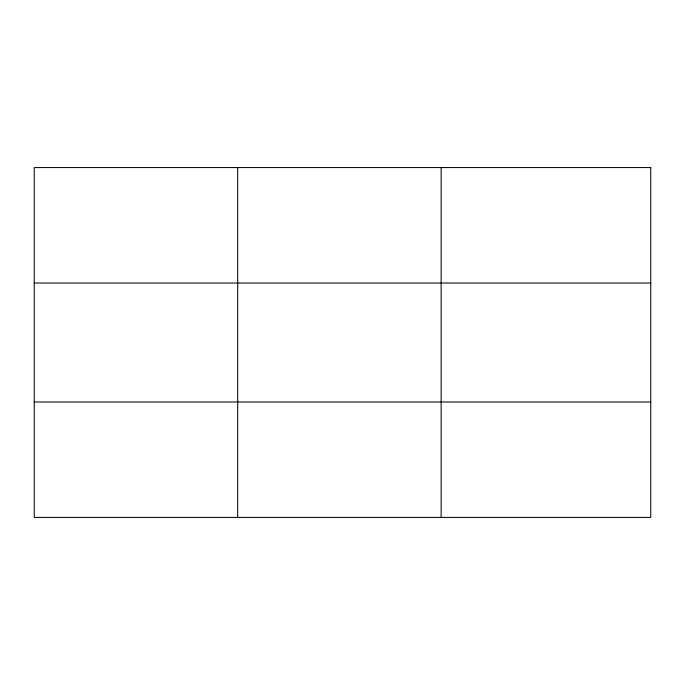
<?xml version="1.0" encoding="UTF-8"?>
<svg xmlns="http://www.w3.org/2000/svg" width="685" height="685" viewBox="0 0 685 685"><rect width="100%" height="100%" fill="white"/><g stroke="black" fill="none" stroke-linecap="round" stroke-linejoin="round"><path stroke-width="1.03" d="M237.695 167.568L237.695 517.432M441.14 167.568L441.14 517.432M34.25 283.025L650.75 283.025M34.25 401.975L650.75 401.975M650.75 167.568L650.75 517.432L34.25 517.432L34.25 167.568L650.75 167.568"/></g></svg>
